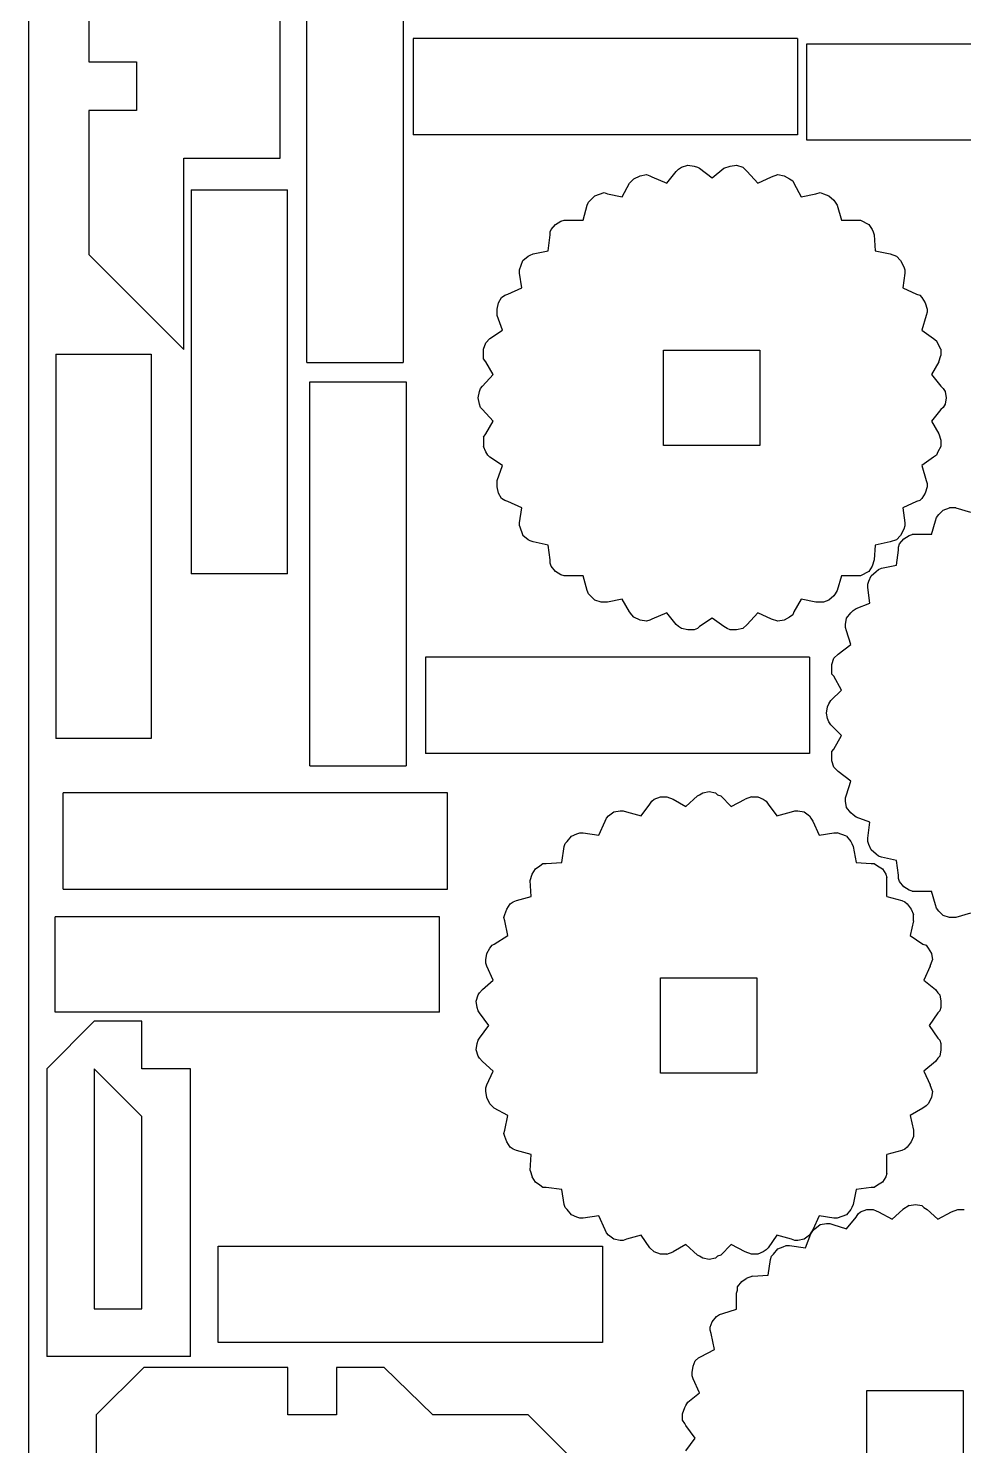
# Model space of a CAD drawing. Extents: x -1891 to 1891, y -1891 to 1891.
# Drawn here: x -1891 to -1143, y -524 to 610 of the extents above; entities that cross this region are included whole.
import ezdxf

# ---------------------------------------------------------------- set-up
doc = ezdxf.new("R2010")
doc.units = 0
doc.header["$MEASUREMENT"] = 0
doc.layers.get('0').update_dxf_attribs({"linetype": 'CONTINUOUS'})

msp = doc.modelspace()

# ---------------------------------------------------------------- linework, layer by layer
for p, q in [((-1891.00968, 1891.00968), (-1891.00968, -1891.00968)), ((-1842.749676, 698.587044), (-1842.749676, 583.440384)), ((-1689.503016, 506.393712), (-1689.503016, 659.640384)), ((-1668.315516, 342.760388), (-1668.315516, 650.10038)), ((-1591.268844, 650.10038), (-1591.268844, 342.760388)), ((-1583.16551, 602.016214), (-1583.16551, 524.969554)), ((-1275.825518, 602.016214), (-1583.16551, 602.016214)), ((-1275.825518, 602.016214), (-1275.825518, 524.969554)), ((-1268.413846, 520.682882), (-1268.413846, 597.729554)), ((-1268.413846, 597.729554), (-961.920514, 597.729554)), ((-1842.749676, 583.440384), (-1804.649676, 583.440384)), ((-1804.649676, 583.440384), (-1804.649676, 544.493712)), ((-1804.649676, 544.493712), (-1842.749676, 544.493712)), ((-1842.749676, 544.493712), (-1842.749676, 429.347052)), ((-1275.825518, 524.969554), (-1583.16551, 524.969554)), ((-961.920514, 520.682882), (-1268.413846, 520.682882)), ((-1766.549676, 353.147052), (-1766.549676, 506.393712)), ((-1766.549676, 506.393712), (-1689.503016, 506.393712)), ((-1371.156348, 497.409552), (-1368.616344, 499.102884)), ((-1368.616344, 499.102884), (-1363.536348, 500.796216)), ((-1363.536348, 500.796216), (-1358.456352, 499.949544)), ((-1358.456352, 499.949544), (-1355.916348, 499.102884)), ((-1355.916348, 499.102884), (-1354.223016, 498.256212)), ((-1334.74968, 498.256212), (-1329.669684, 499.949544)), ((-1329.669684, 499.949544), (-1324.589676, 500.796216)), ((-1324.589676, 500.796216), (-1319.523228, 499.102884)), ((-1319.523228, 499.102884), (-1316.136564, 495.71622)), ((-1410.103008, 486.402888), (-1406.716344, 489.789552)), ((-1406.716344, 489.789552), (-1401.636348, 492.329544)), ((-1401.636348, 492.329544), (-1396.556352, 493.176216)), ((-1396.556352, 493.176216), (-1394.016348, 492.329544)), ((-1394.016348, 492.329544), (-1392.323016, 491.482884)), ((-1392.323016, 491.482884), (-1380.46968, 486.402888)), ((-1380.46968, 486.402888), (-1372.84968, 495.71622)), ((-1372.84968, 495.71622), (-1371.156348, 497.409552)), ((-1354.223016, 498.256212), (-1344.063012, 490.636212)), ((-1344.063012, 490.636212), (-1334.74968, 498.256212)), ((-1316.136564, 495.71622), (-1307.669892, 486.402888)), ((-1307.669892, 486.402888), (-1296.663228, 491.482884)), ((-1296.663228, 491.482884), (-1291.583232, 493.176216)), ((-1291.583232, 493.176216), (-1286.503224, 492.329544)), ((-1286.503224, 492.329544), (-1282.269888, 489.789552)), ((-1282.269888, 489.789552), (-1279.729896, 488.09622)), ((-1279.729896, 488.09622), (-1278.883224, 486.402888)), ((-1760.674676, 481.03788), (-1760.674676, 173.697888)), ((-1760.674676, 481.03788), (-1683.628016, 481.03788)), ((-1683.628016, 173.697888), (-1683.628016, 481.03788)), ((-1443.123012, 471.162888), (-1438.043016, 476.242884)), ((-1438.043016, 476.242884), (-1430.423016, 478.782888)), ((-1430.423016, 478.782888), (-1427.883012, 477.936216)), ((-1427.883012, 477.936216), (-1416.029676, 475.396212)), ((-1416.029676, 475.396212), (-1410.103008, 486.402888)), ((-1278.883224, 486.402888), (-1272.956556, 475.396212)), ((-1272.956556, 475.396212), (-1261.103232, 477.936216)), ((-1261.103232, 477.936216), (-1257.716556, 478.782888)), ((-1257.716556, 478.782888), (-1255.176564, 477.936216)), ((-1255.176564, 477.936216), (-1250.943228, 476.242884)), ((-1250.943228, 476.242884), (-1246.709892, 472.85622)), ((-1447.356348, 456.769548), (-1443.969684, 468.622884)), ((-1443.969684, 468.622884), (-1443.123012, 471.162888)), ((-1246.709892, 472.85622), (-1245.863232, 471.162888)), ((-1245.863232, 471.162888), (-1244.169888, 468.622884)), ((-1244.169888, 468.622884), (-1240.783224, 456.769548)), ((-1469.369676, 453.382884), (-1465.136352, 455.922888)), ((-1465.136352, 455.922888), (-1462.596348, 456.769548)), ((-1462.596348, 456.769548), (-1447.356348, 456.769548)), ((-1240.783224, 456.769548), (-1225.543224, 456.769548)), ((-1225.543224, 456.769548), (-1218.769896, 453.382884)), ((-1475.296344, 432.216216), (-1473.603012, 444.916212)), ((-1473.603012, 447.456216), (-1472.756352, 449.149548)), ((-1473.603012, 444.916212), (-1473.603012, 447.456216)), ((-1472.756352, 449.149548), (-1469.369676, 453.382884)), ((-1218.769896, 453.382884), (-1216.229892, 449.149548)), ((-1216.229892, 449.149548), (-1215.383232, 447.456216)), ((-1215.383232, 447.456216), (-1214.53656, 444.916212)), ((-1214.53656, 444.916212), (-1213.689888, 432.216216)), ((-1487.14968, 429.676212), (-1475.296344, 432.216216)), ((-1213.689888, 432.216216), (-1201.836564, 429.676212)), ((-1842.749676, 429.347052), (-1766.549676, 353.147052)), ((-1498.156344, 416.976216), (-1495.616352, 424.596216)), ((-1495.616352, 424.596216), (-1491.383016, 427.98288)), ((-1491.383016, 427.98288), (-1489.689684, 428.829552)), ((-1489.689684, 428.829552), (-1487.14968, 429.676212)), ((-1201.836564, 429.676212), (-1196.756556, 427.98288)), ((-1196.756556, 427.98288), (-1193.369892, 424.596216)), ((-1193.369892, 424.596216), (-1190.829888, 419.51622)), ((-1498.156344, 414.436212), (-1498.156344, 416.976216)), ((-1496.463012, 402.582888), (-1498.156344, 414.436212)), ((-1189.983228, 414.436212), (-1191.67656, 402.582888)), ((-1190.829888, 419.51622), (-1189.983228, 416.976216)), ((-1189.983228, 416.976216), (-1189.983228, 414.436212)), ((-1510.00968, 396.65622), (-1507.469676, 397.50288)), ((-1507.469676, 397.50288), (-1496.463012, 402.582888)), ((-1191.67656, 402.582888), (-1180.669896, 397.50288)), ((-1180.669896, 397.50288), (-1178.129892, 396.65622)), ((-1515.936348, 385.649544), (-1515.089676, 390.729552)), ((-1515.936348, 380.569548), (-1515.936348, 385.649544)), ((-1515.089676, 390.729552), (-1512.549684, 394.962888)), ((-1512.549684, 394.962888), (-1510.00968, 396.65622)), ((-1178.129892, 396.65622), (-1176.43656, 394.962888)), ((-1176.43656, 394.962888), (-1173.896556, 390.729552)), ((-1173.896556, 390.729552), (-1172.203224, 385.649544)), ((-1172.203224, 385.649544), (-1172.203224, 383.109552)), ((-1511.703012, 368.716212), (-1515.936348, 380.569548)), ((-1173.049896, 380.569548), (-1176.43656, 368.716212)), ((-1172.203224, 383.109552), (-1173.049896, 380.569548)), ((-1521.863016, 361.942884), (-1511.703012, 368.716212)), ((-1176.43656, 368.716212), (-1167.123228, 361.942884)), ((-1526.943012, 353.476212), (-1525.24968, 358.55622)), ((-1526.943012, 345.856212), (-1526.943012, 353.476212)), ((-1525.24968, 358.55622), (-1521.863016, 361.942884)), ((-1383.009684, 276.429552), (-1383.009684, 352.629552)), ((-1383.009684, 352.629552), (-1305.97656, 352.629552)), ((-1305.97656, 352.629552), (-1305.97656, 276.429552)), ((-1167.123228, 361.942884), (-1164.583224, 360.249552)), ((-1161.19656, 353.476212), (-1164.583224, 360.249552)), ((-1161.19656, 353.476212), (-1161.19656, 348.396216)), ((-1869.062176, 349.47538), (-1869.062176, 42.135388)), ((-1869.062176, 349.47538), (-1792.862176, 349.47538)), ((-1792.862176, 349.47538), (-1792.862176, 42.135388)), ((-1668.315516, 342.760388), (-1591.268844, 342.760388)), ((-1525.24968, 343.31622), (-1526.943012, 345.856212)), ((-1519.323012, 333.156216), (-1525.24968, 343.31622)), ((-1162.889892, 343.31622), (-1168.81656, 333.156216)), ((-1162.889892, 343.31622), (-1161.19656, 348.396216)), ((-1527.789684, 323.842884), (-1519.323012, 333.156216)), ((-1168.81656, 333.156216), (-1161.19656, 323.842884)), ((-1666.003016, 327.510388), (-1588.956344, 327.510388)), ((-1666.003016, 20.183932), (-1666.003016, 327.510388)), ((-1588.956344, 327.510388), (-1588.956344, 20.183932)), ((-1531.176348, 314.529552), (-1530.329676, 319.609548)), ((-1530.329676, 319.609548), (-1529.483016, 322.149552)), ((-1529.483016, 322.149552), (-1527.789684, 323.842884)), ((-1161.19656, 323.842884), (-1159.503228, 322.149552)), ((-1159.503228, 322.149552), (-1157.809896, 319.609548)), ((-1157.809896, 319.609548), (-1156.963224, 314.529552)), ((-1530.329676, 309.449544), (-1531.176348, 314.529552)), ((-1529.483016, 306.909552), (-1530.329676, 309.449544)), ((-1527.789684, 305.21622), (-1529.483016, 306.909552)), ((-1159.503228, 306.909552), (-1161.19656, 305.21622)), ((-1157.809896, 309.449544), (-1159.503228, 306.909552)), ((-1156.963224, 314.529552), (-1157.809896, 309.449544)), ((-1519.323012, 295.902888), (-1527.789684, 305.21622)), ((-1525.24968, 285.742884), (-1519.323012, 295.902888)), ((-1161.19656, 305.21622), (-1168.81656, 295.902888)), ((-1168.81656, 295.902888), (-1162.889892, 285.742884)), ((-1526.943012, 283.20288), (-1525.24968, 285.742884)), ((-1162.889892, 285.742884), (-1161.19656, 280.662888)), ((-1526.943012, 283.20288), (-1526.943012, 275.58288)), ((-1525.24968, 271.349544), (-1526.943012, 275.58288)), ((-1305.97656, 276.429552), (-1383.009684, 276.429552)), ((-1161.19656, 275.58288), (-1163.736564, 271.349544)), ((-1161.19656, 280.662888), (-1161.19656, 275.58288)), ((-1523.556348, 268.809552), (-1525.24968, 271.349544)), ((-1521.863016, 267.11622), (-1523.556348, 268.809552)), ((-1511.703012, 260.34288), (-1521.863016, 267.11622)), ((-1167.123228, 267.11622), (-1176.43656, 260.34288)), ((-1164.583224, 268.809552), (-1167.123228, 267.11622)), ((-1163.736564, 271.349544), (-1164.583224, 268.809552)), ((-1515.936348, 248.489544), (-1511.703012, 260.34288)), ((-1176.43656, 260.34288), (-1173.049896, 248.489544)), ((-1515.936348, 243.409548), (-1515.936348, 248.489544)), ((-1515.089676, 238.329552), (-1515.936348, 243.409548)), ((-1512.549684, 234.096216), (-1515.089676, 238.329552)), ((-1173.896556, 238.329552), (-1176.43656, 234.096216)), ((-1172.203224, 243.409548), (-1173.896556, 238.329552)), ((-1173.049896, 248.489544), (-1172.203224, 245.949552)), ((-1172.203224, 245.949552), (-1172.203224, 243.409548)), ((-1510.00968, 232.402884), (-1512.549684, 234.096216)), ((-1507.469676, 231.556212), (-1510.00968, 232.402884)), ((-1496.463012, 226.476216), (-1507.469676, 231.556212)), ((-1180.669896, 231.556212), (-1191.67656, 226.476216)), ((-1178.129892, 232.402884), (-1180.669896, 231.556212)), ((-1176.43656, 234.096216), (-1178.129892, 232.402884)), ((-1498.156344, 214.62288), (-1496.463012, 226.476216)), ((-1191.67656, 226.476216), (-1189.983228, 214.62288)), ((-1168.81656, 205.309548), (-1165.429896, 216.316212)), ((-1165.429896, 216.316212), (-1164.583224, 218.856216)), ((-1164.583224, 218.856216), (-1162.889892, 221.39622)), ((-1162.889892, 221.39622), (-1159.503228, 224.782884)), ((-1159.503228, 224.782884), (-1154.423232, 226.476216)), ((-1149.343224, 226.476216), (-1154.423232, 226.476216)), ((-1149.343224, 226.476216), (-1137.489888, 223.089552)), ((-1498.156344, 212.082888), (-1498.156344, 214.62288)), ((-1498.156344, 212.082888), (-1495.616352, 204.462888)), ((-1491.383016, 201.076212), (-1495.616352, 204.462888)), ((-1193.369892, 204.462888), (-1196.756556, 201.076212)), ((-1190.829888, 209.542884), (-1193.369892, 204.462888)), ((-1189.983228, 212.082888), (-1190.829888, 209.542884)), ((-1190.829888, 201.922884), (-1186.596564, 204.462888)), ((-1189.983228, 214.62288), (-1189.983228, 212.082888)), ((-1186.596564, 204.462888), (-1184.05656, 205.309548)), ((-1168.81656, 205.309548), (-1184.05656, 205.309548)), ((-1489.689684, 200.229552), (-1491.383016, 201.076212)), ((-1487.14968, 199.38288), (-1489.689684, 200.229552)), ((-1475.296344, 196.842888), (-1487.14968, 199.38288)), ((-1473.603012, 184.989552), (-1475.296344, 196.842888)), ((-1213.689888, 196.842888), (-1214.53656, 184.989552)), ((-1201.836564, 199.38288), (-1213.689888, 196.842888)), ((-1196.756556, 201.076212), (-1201.836564, 199.38288)), ((-1195.063224, 195.149544), (-1194.216564, 197.689548)), ((-1195.063224, 192.609552), (-1195.063224, 195.149544)), ((-1194.216564, 197.689548), (-1190.829888, 201.922884)), ((-1473.603012, 182.449548), (-1473.603012, 184.989552)), ((-1472.756352, 179.909544), (-1473.603012, 182.449548)), ((-1214.53656, 184.989552), (-1216.229892, 179.909544)), ((-1196.756556, 180.756216), (-1195.063224, 192.609552)), ((-1683.628016, 173.697888), (-1760.674676, 173.697888)), ((-1469.369676, 175.67622), (-1472.756352, 179.909544)), ((-1465.136352, 173.136216), (-1469.369676, 175.67622)), ((-1462.596348, 172.289544), (-1465.136352, 173.136216)), ((-1447.356348, 172.289544), (-1462.596348, 172.289544)), ((-1443.969684, 160.43622), (-1447.356348, 172.289544)), ((-1240.783224, 172.289544), (-1244.169888, 160.43622)), ((-1225.543224, 172.289544), (-1240.783224, 172.289544)), ((-1218.769896, 175.67622), (-1225.543224, 172.289544)), ((-1216.229892, 179.909544), (-1218.769896, 175.67622)), ((-1218.769896, 168.05622), (-1217.076564, 172.289544)), ((-1217.076564, 172.289544), (-1212.843228, 175.67622)), ((-1212.843228, 175.67622), (-1211.149896, 177.369552)), ((-1211.149896, 177.369552), (-1208.609892, 178.216212)), ((-1208.609892, 178.216212), (-1196.756556, 180.756216)), ((-1443.123012, 157.896216), (-1443.969684, 160.43622)), ((-1244.169888, 160.43622), (-1245.863232, 157.896216)), ((-1219.616556, 165.516216), (-1218.769896, 168.05622)), ((-1219.616556, 162.976212), (-1219.616556, 165.516216)), ((-1217.923224, 150.276216), (-1219.616556, 162.976212)), ((-1438.043016, 152.81622), (-1443.123012, 157.896216)), ((-1432.963008, 151.122888), (-1438.043016, 152.81622)), ((-1427.883012, 151.122888), (-1432.963008, 151.122888)), ((-1416.029676, 153.66288), (-1427.883012, 151.122888)), ((-1410.103008, 143.502888), (-1416.029676, 153.66288)), ((-1272.956556, 153.66288), (-1278.883224, 143.502888)), ((-1261.103232, 151.122888), (-1272.956556, 153.66288)), ((-1255.176564, 151.122888), (-1261.103232, 151.122888)), ((-1250.943228, 152.81622), (-1255.176564, 151.122888)), ((-1246.709892, 156.202884), (-1250.943228, 152.81622)), ((-1245.863232, 157.896216), (-1246.709892, 156.202884)), ((-1228.929888, 146.04288), (-1217.923224, 150.276216)), ((-1408.409676, 140.962884), (-1410.103008, 143.502888)), ((-1406.716344, 139.269552), (-1408.409676, 140.962884)), ((-1401.636348, 136.729548), (-1406.716344, 139.269552)), ((-1396.556352, 135.882888), (-1401.636348, 136.729548)), ((-1394.016348, 136.729548), (-1396.556352, 135.882888)), ((-1392.323016, 137.57622), (-1394.016348, 136.729548)), ((-1380.46968, 142.656216), (-1392.323016, 137.57622)), ((-1372.84968, 133.342884), (-1380.46968, 142.656216)), ((-1344.063012, 138.42288), (-1354.223016, 131.649552)), ((-1334.74968, 131.649552), (-1344.063012, 138.42288)), ((-1307.669892, 142.656216), (-1316.136564, 133.342884)), ((-1296.663228, 137.57622), (-1307.669892, 142.656216)), ((-1291.583232, 135.882888), (-1296.663228, 137.57622)), ((-1286.503224, 136.729548), (-1291.583232, 135.882888)), ((-1282.269888, 139.269552), (-1286.503224, 136.729548)), ((-1279.729896, 140.962884), (-1282.269888, 139.269552)), ((-1278.883224, 143.502888), (-1279.729896, 140.962884)), ((-1237.39656, 133.342884), (-1236.549888, 138.42288)), ((-1236.549888, 138.42288), (-1233.163224, 142.656216)), ((-1233.163224, 142.656216), (-1231.469892, 144.349548)), ((-1231.469892, 144.349548), (-1228.929888, 146.04288)), ((-1371.156348, 131.649552), (-1372.84968, 133.342884)), ((-1368.616344, 129.95622), (-1371.156348, 131.649552)), ((-1363.536348, 129.109548), (-1368.616344, 129.95622)), ((-1358.456352, 129.109548), (-1363.536348, 129.109548)), ((-1355.916348, 129.95622), (-1358.456352, 129.109548)), ((-1354.223016, 131.649552), (-1355.916348, 129.95622)), ((-1332.209676, 129.95622), (-1334.74968, 131.649552)), ((-1329.669684, 129.109548), (-1332.209676, 129.95622)), ((-1324.589676, 129.109548), (-1329.669684, 129.109548)), ((-1319.523228, 129.95622), (-1324.589676, 129.109548)), ((-1316.136564, 133.342884), (-1319.523228, 129.95622)), ((-1237.39656, 130.80288), (-1237.39656, 133.342884)), ((-1236.549888, 128.262888), (-1237.39656, 130.80288)), ((-1233.163224, 117.256212), (-1236.549888, 128.262888)), ((-1243.323228, 109.636212), (-1233.163224, 117.256212)), ((-1266.144786, 107.24549), (-1573.471242, 107.24549)), ((-1573.471242, 107.24549), (-1573.471242, 30.19883)), ((-1266.144786, 107.24549), (-1266.144786, 30.19883)), ((-1248.403224, 101.169552), (-1246.709892, 106.249548)), ((-1246.709892, 106.249548), (-1243.323228, 109.636212)), ((-1248.403224, 93.549552), (-1248.403224, 101.169552)), ((-1246.709892, 91.85622), (-1248.403224, 93.549552)), ((-1240.783224, 80.849544), (-1246.709892, 91.85622)), ((-1249.249896, 72.382884), (-1240.783224, 80.849544)), ((-1251.789888, 67.302888), (-1250.943228, 69.84288)), ((-1250.943228, 69.84288), (-1249.249896, 72.382884)), ((-1252.63656, 62.22288), (-1251.789888, 67.302888)), ((-1251.789888, 57.989544), (-1252.63656, 62.22288)), ((-1250.943228, 55.449552), (-1251.789888, 57.989544)), ((-1249.249896, 52.909548), (-1250.943228, 55.449552)), ((-1240.783224, 44.442888), (-1249.249896, 52.909548)), ((-1792.862176, 42.135388), (-1869.062176, 42.135388)), ((-1246.709892, 33.436212), (-1240.783224, 44.442888)), ((-1266.144786, 30.19883), (-1573.471242, 30.19883)), ((-1248.403224, 31.74288), (-1246.709892, 33.436212)), ((-1248.403224, 24.12288), (-1248.403224, 31.74288)), ((-1246.709892, 19.042884), (-1248.403224, 24.12288)), ((-1666.003016, 20.183932), (-1588.956344, 20.183932)), ((-1243.323228, 15.65622), (-1246.709892, 19.042884)), ((-1233.163224, 8.03622), (-1243.323228, 15.65622)), ((-1236.549888, -2.970456), (-1233.163224, 8.03622)), ((-1863.189575, -78.551168), (-1863.189573, -1.504508)), ((-1555.863117, -1.504512), (-1863.189573, -1.504508)), ((-1555.863119, -78.551172), (-1555.863117, -1.504512)), ((-1400.789676, -19.903788), (-1394.016348, -10.590456)), ((-1394.016348, -10.590456), (-1392.323016, -8.050452)), ((-1392.323016, -8.050452), (-1390.629684, -6.35712)), ((-1390.629684, -6.35712), (-1385.549676, -4.663788)), ((-1385.549676, -4.663788), (-1380.46968, -4.663788)), ((-1380.46968, -4.663788), (-1375.389684, -6.35712)), ((-1375.389684, -6.35712), (-1365.22968, -12.283788)), ((-1365.22968, -12.283788), (-1355.916348, -3.817116)), ((-1355.916348, -3.817116), (-1354.223016, -2.970456)), ((-1354.223016, -2.970456), (-1351.683012, -1.277112)), ((-1351.683012, -1.277112), (-1346.603016, -0.430452)), ((-1346.603016, -0.430452), (-1341.523008, -1.277112)), ((-1341.523008, -1.277112), (-1339.829676, -2.970456)), ((-1339.829676, -2.970456), (-1337.289684, -3.817116)), ((-1337.289684, -3.817116), (-1328.823012, -12.283788)), ((-1328.823012, -12.283788), (-1317.829896, -6.35712)), ((-1312.749888, -4.663788), (-1317.829896, -6.35712)), ((-1312.749888, -4.663788), (-1307.669892, -4.663788)), ((-1307.669892, -4.663788), (-1303.436556, -6.35712)), ((-1303.436556, -6.35712), (-1300.896564, -8.050452)), ((-1300.896564, -8.050452), (-1299.203232, -10.590456)), ((-1299.203232, -10.590456), (-1292.429892, -19.903788)), ((-1237.39656, -5.510448), (-1236.549888, -2.970456)), ((-1237.39656, -8.050452), (-1237.39656, -5.510448)), ((-1236.549888, -13.130448), (-1237.39656, -8.050452)), ((-1429.576344, -24.137112), (-1428.729684, -21.59712)), ((-1428.729684, -21.59712), (-1427.036352, -19.903788)), ((-1427.036352, -19.903788), (-1422.803016, -16.517112)), ((-1422.803016, -16.517112), (-1417.723008, -15.670452)), ((-1417.723008, -15.670452), (-1415.183016, -15.670452)), ((-1415.183016, -15.670452), (-1412.643012, -16.517112)), ((-1412.643012, -16.517112), (-1400.789676, -19.903788)), ((-1292.429892, -19.903788), (-1280.576556, -16.517112)), ((-1280.576556, -16.517112), (-1278.036564, -15.670452)), ((-1278.036564, -15.670452), (-1275.49656, -15.670452)), ((-1275.49656, -15.670452), (-1270.416564, -16.517112)), ((-1270.416564, -16.517112), (-1266.183228, -19.903788)), ((-1266.183228, -19.903788), (-1265.336556, -21.59712)), ((-1265.336556, -21.59712), (-1263.643224, -24.137112)), ((-1233.163224, -17.363784), (-1236.549888, -13.130448)), ((-1231.469892, -19.057116), (-1233.163224, -17.363784)), ((-1228.929888, -20.750448), (-1231.469892, -19.057116)), ((-1217.923224, -24.983784), (-1228.929888, -20.750448)), ((-1452.436344, -34.297116), (-1449.896352, -33.450456)), ((-1449.896352, -33.450456), (-1447.356348, -33.450456)), ((-1447.356348, -33.450456), (-1434.656352, -35.143788)), ((-1434.656352, -35.143788), (-1429.576344, -24.137112)), ((-1263.643224, -24.137112), (-1258.563228, -35.143788)), ((-1258.563228, -35.143788), (-1246.709892, -33.450456)), ((-1246.709892, -33.450456), (-1244.169888, -33.450456)), ((-1236.549888, -35.990448), (-1244.169888, -33.450456)), ((-1219.616556, -37.68378), (-1217.923224, -24.983784)), ((-1464.28968, -57.157116), (-1462.596348, -44.45712)), ((-1462.596348, -44.45712), (-1461.749676, -41.917116)), ((-1461.749676, -41.917116), (-1460.056344, -40.223784)), ((-1460.056344, -40.223784), (-1456.66968, -35.990448)), ((-1456.66968, -35.990448), (-1452.436344, -34.297116)), ((-1236.549888, -35.990448), (-1233.163224, -40.223784)), ((-1233.163224, -40.223784), (-1232.316564, -41.917116)), ((-1232.316564, -41.917116), (-1231.469892, -44.45712)), ((-1231.469892, -44.45712), (-1228.929888, -57.157116)), ((-1219.616556, -40.223784), (-1219.616556, -37.68378)), ((-1218.769896, -42.763788), (-1219.616556, -40.223784)), ((-1217.076564, -46.997112), (-1218.769896, -42.763788)), ((-1212.843228, -50.383788), (-1217.076564, -46.997112)), ((-1211.149896, -52.07712), (-1212.843228, -50.383788)), ((-1208.609892, -52.92378), (-1211.149896, -52.07712)), ((-1196.756556, -55.463784), (-1208.609892, -52.92378)), ((-1195.063224, -67.31712), (-1196.756556, -55.463784)), ((-1489.689684, -71.550456), (-1487.996352, -66.470448)), ((-1487.996352, -66.470448), (-1485.456348, -62.237112)), ((-1485.456348, -62.237112), (-1482.069684, -59.69712)), ((-1482.069684, -59.69712), (-1479.52968, -58.003788)), ((-1479.52968, -58.003788), (-1476.989676, -58.003788)), ((-1476.989676, -58.003788), (-1464.28968, -57.157116)), ((-1228.929888, -57.157116), (-1217.076564, -58.003788)), ((-1217.076564, -58.003788), (-1214.53656, -58.003788)), ((-1214.53656, -58.003788), (-1211.996556, -59.69712)), ((-1211.996556, -59.69712), (-1207.763232, -62.237112)), ((-1207.763232, -62.237112), (-1205.223228, -66.470448)), ((-1205.223228, -66.470448), (-1204.376556, -69.010452)), ((-1195.063224, -69.857112), (-1195.063224, -67.31712)), ((-1863.189575, -78.551168), (-1555.863119, -78.551172)), ((-1488.843012, -84.250452), (-1489.689684, -71.550456)), ((-1204.376556, -84.250452), (-1204.376556, -69.010452)), ((-1194.216564, -72.397116), (-1195.063224, -69.857112)), ((-1190.829888, -76.630452), (-1194.216564, -72.397116)), ((-1186.596564, -79.170456), (-1190.829888, -76.630452)), ((-1184.05656, -80.017116), (-1186.596564, -79.170456)), ((-1508.316348, -94.410456), (-1505.776344, -90.17712)), ((-1505.776344, -90.17712), (-1503.236352, -88.483788)), ((-1503.236352, -88.483788), (-1500.696348, -87.637116)), ((-1500.696348, -87.637116), (-1488.843012, -84.250452)), ((-1204.376556, -84.250452), (-1192.523232, -87.637116)), ((-1192.523232, -87.637116), (-1189.983228, -88.483788)), ((-1189.983228, -88.483788), (-1188.289896, -90.17712)), ((-1188.289896, -90.17712), (-1184.903232, -94.410456)), ((-1184.05656, -80.017116), (-1168.81656, -80.017116)), ((-1165.429896, -91.02378), (-1168.81656, -80.017116)), ((-1869.500404, -176.75284), (-1869.500404, -100.55284)), ((-1562.173948, -100.55284), (-1869.500404, -100.55284)), ((-1562.173948, -176.75284), (-1562.173948, -100.55284)), ((-1510.856352, -101.183784), (-1510.00968, -98.64378)), ((-1510.00968, -103.723788), (-1510.856352, -101.183784)), ((-1510.00968, -98.64378), (-1508.316348, -94.410456)), ((-1184.903232, -94.410456), (-1183.209888, -98.64378)), ((-1183.209888, -103.723788), (-1183.209888, -98.64378)), ((-1164.583224, -93.563784), (-1165.429896, -91.02378)), ((-1162.889892, -96.103788), (-1164.583224, -93.563784)), ((-1159.503228, -99.490452), (-1162.889892, -96.103788)), ((-1154.423232, -101.183784), (-1159.503228, -99.490452)), ((-1149.343224, -101.183784), (-1154.423232, -101.183784)), ((-1137.489888, -97.79712), (-1149.343224, -101.183784)), ((-1507.469676, -115.577112), (-1510.00968, -103.723788)), ((-1183.209888, -103.723788), (-1185.749892, -115.577112)), ((-1521.863016, -125.737116), (-1520.169684, -123.197112)), ((-1520.169684, -123.197112), (-1518.476352, -122.350452)), ((-1518.476352, -122.350452), (-1507.469676, -115.577112)), ((-1185.749892, -115.577112), (-1175.589888, -122.350452)), ((-1175.589888, -122.350452), (-1173.049896, -123.197112)), ((-1173.049896, -123.197112), (-1171.356564, -125.737116)), ((-1525.24968, -135.050448), (-1524.403008, -129.970452)), ((-1525.24968, -137.590452), (-1525.24968, -135.050448)), ((-1524.403008, -129.970452), (-1521.863016, -125.737116)), ((-1171.356564, -125.737116), (-1168.81656, -129.970452)), ((-1169.663232, -140.130456), (-1167.969888, -135.050448)), ((-1168.81656, -129.970452), (-1167.969888, -135.050448)), ((-1524.403008, -140.130456), (-1525.24968, -137.590452)), ((-1519.323012, -151.13712), (-1524.403008, -140.130456)), ((-1169.663232, -140.130456), (-1174.743228, -151.13712)), ((-1527.789684, -158.75712), (-1519.323012, -151.13712)), ((-1385.549676, -225.63024), (-1385.549676, -149.443788)), ((-1385.549676, -149.443788), (-1308.516564, -149.443788)), ((-1308.516564, -149.443788), (-1308.516564, -225.63024)), ((-1174.743228, -151.13712), (-1165.429896, -158.75712)), ((-1532.86968, -168.070452), (-1531.176348, -162.990456)), ((-1532.023008, -173.150448), (-1532.86968, -168.070452)), ((-1531.176348, -162.990456), (-1530.329676, -161.297112)), ((-1530.329676, -161.297112), (-1527.789684, -158.75712)), ((-1165.429896, -158.75712), (-1163.736564, -161.297112)), ((-1163.736564, -161.297112), (-1162.043232, -162.990456)), ((-1162.043232, -162.990456), (-1161.19656, -168.070452)), ((-1161.19656, -168.070452), (-1161.19656, -173.150448)), ((-1562.173948, -176.75284), (-1869.500404, -176.75284)), ((-1531.176348, -175.690452), (-1532.023008, -173.150448)), ((-1530.329676, -177.383784), (-1531.176348, -175.690452)), ((-1522.709676, -187.53024), (-1530.329676, -177.383784)), ((-1163.736564, -177.383784), (-1170.509892, -187.53024)), ((-1162.043232, -175.690452), (-1163.736564, -177.383784)), ((-1161.19656, -173.150448), (-1162.043232, -175.690452)), ((-1838.247184, -184.0094), (-1876.347184, -222.1094)), ((-1800.147184, -184.0094), (-1838.247184, -184.0094)), ((-1800.147184, -222.1094), (-1800.147184, -184.0094)), ((-1530.329676, -197.690232), (-1522.709676, -187.53024)), ((-1170.509892, -187.53024), (-1163.736564, -197.690232)), ((-1532.86968, -207.003576), (-1532.023008, -201.923568)), ((-1532.023008, -201.923568), (-1531.176348, -199.383576)), ((-1531.176348, -199.383576), (-1530.329676, -197.690232)), ((-1163.736564, -197.690232), (-1162.043232, -199.383576)), ((-1162.043232, -199.383576), (-1161.19656, -201.923568)), ((-1161.19656, -201.923568), (-1161.19656, -207.003576)), ((-1531.176348, -212.083572), (-1532.86968, -207.003576)), ((-1530.329676, -213.776904), (-1531.176348, -212.083572)), ((-1527.789684, -216.316908), (-1530.329676, -213.776904)), ((-1163.736564, -213.776904), (-1165.429896, -216.316908)), ((-1162.043232, -212.083572), (-1163.736564, -213.776904)), ((-1161.19656, -207.003576), (-1162.043232, -212.083572)), ((-1876.347184, -222.1094), (-1876.347184, -452.402732)), ((-1800.147184, -260.2094), (-1838.247184, -222.1094)), ((-1838.247184, -222.1094), (-1838.247184, -414.302732)), ((-1761.200512, -222.1094), (-1800.147184, -222.1094)), ((-1761.200512, -452.402732), (-1761.200512, -222.1094)), ((-1519.323012, -223.936908), (-1527.789684, -216.316908)), ((-1524.403008, -234.943572), (-1519.323012, -223.936908)), ((-1308.516564, -225.63024), (-1385.549676, -225.63024)), ((-1165.429896, -216.316908), (-1174.743228, -223.936908)), ((-1174.743228, -223.936908), (-1169.663232, -234.943572)), ((-1525.24968, -237.483576), (-1524.403008, -234.943572)), ((-1525.24968, -240.023568), (-1525.24968, -237.483576)), ((-1167.969888, -240.023568), (-1169.663232, -234.943572)), ((-1524.403008, -245.103576), (-1525.24968, -240.023568)), ((-1521.863016, -250.183572), (-1524.403008, -245.103576)), ((-1168.81656, -245.103576), (-1171.356564, -250.183572)), ((-1167.969888, -240.023568), (-1168.81656, -245.103576)), ((-1800.147184, -414.302732), (-1800.147184, -260.2094)), ((-1521.863016, -250.183572), (-1518.476352, -253.570236)), ((-1507.469676, -259.496904), (-1518.476352, -253.570236)), ((-1510.00968, -271.35024), (-1507.469676, -259.496904)), ((-1175.589888, -253.570236), (-1185.749892, -259.496904)), ((-1185.749892, -259.496904), (-1183.209888, -271.35024)), ((-1173.049896, -251.876904), (-1175.589888, -253.570236)), ((-1171.356564, -250.183572), (-1173.049896, -251.876904)), ((-1510.856352, -273.890232), (-1510.00968, -271.35024)), ((-1183.209888, -271.35024), (-1183.209888, -276.430236)), ((-1510.00968, -276.430236), (-1510.856352, -273.890232)), ((-1508.316348, -280.663572), (-1510.00968, -276.430236)), ((-1505.776344, -284.896908), (-1508.316348, -280.663572)), ((-1184.903232, -280.663572), (-1188.289896, -284.896908)), ((-1183.209888, -276.430236), (-1184.903232, -280.663572)), ((-1503.236352, -286.59024), (-1505.776344, -284.896908)), ((-1500.696348, -287.4369), (-1503.236352, -286.59024)), ((-1488.843012, -290.823576), (-1500.696348, -287.4369)), ((-1489.689684, -303.523572), (-1488.843012, -290.823576)), ((-1192.523232, -287.4369), (-1204.376556, -290.823576)), ((-1204.376556, -306.063576), (-1204.376556, -290.823576)), ((-1189.983228, -286.59024), (-1192.523232, -287.4369)), ((-1188.289896, -284.896908), (-1189.983228, -286.59024)), ((-1489.689684, -303.523572), (-1487.996352, -308.603568)), ((-1204.376556, -306.063576), (-1205.223228, -308.603568)), ((-1485.456348, -312.836904), (-1487.996352, -308.603568)), ((-1482.069684, -315.376908), (-1485.456348, -312.836904)), ((-1479.52968, -317.07024), (-1482.069684, -315.376908)), ((-1476.989676, -317.07024), (-1479.52968, -317.07024)), ((-1464.28968, -318.763572), (-1476.989676, -317.07024)), ((-1217.076564, -317.07024), (-1228.929888, -318.763572)), ((-1214.53656, -317.07024), (-1217.076564, -317.07024)), ((-1211.996556, -315.376908), (-1214.53656, -317.07024)), ((-1207.763232, -312.836904), (-1211.996556, -315.376908)), ((-1205.223228, -308.603568), (-1207.763232, -312.836904)), ((-1462.596348, -330.616908), (-1464.28968, -318.763572)), ((-1228.929888, -318.763572), (-1231.469892, -330.616908)), ((-1461.749676, -333.1569), (-1462.596348, -330.616908)), ((-1460.056344, -334.850232), (-1461.749676, -333.1569)), ((-1456.66968, -339.083568), (-1460.056344, -334.850232)), ((-1452.436344, -340.7769), (-1456.66968, -339.083568)), ((-1434.656352, -339.93024), (-1447.356348, -341.623572)), ((-1429.576344, -350.936904), (-1434.656352, -339.93024)), ((-1258.563228, -339.93024), (-1263.643224, -350.936904)), ((-1246.709892, -341.623572), (-1258.563228, -339.93024)), ((-1236.549888, -339.083568), (-1244.169888, -341.623572)), ((-1233.163224, -334.850232), (-1236.549888, -339.083568)), ((-1232.316564, -333.1569), (-1233.163224, -334.850232)), ((-1231.469892, -330.616908), (-1232.316564, -333.1569)), ((-1228.929888, -340.7769), (-1227.236556, -338.236908)), ((-1227.236556, -338.236908), (-1225.543224, -336.543576)), ((-1225.543224, -336.543576), (-1220.463228, -334.850232)), ((-1220.463228, -334.850232), (-1215.383232, -334.850232)), ((-1215.383232, -334.850232), (-1212.843228, -335.696904)), ((-1212.843228, -335.696904), (-1211.149896, -336.543576)), ((-1211.149896, -336.543576), (-1200.143232, -342.470232)), ((-1200.143232, -342.470232), (-1191.67656, -334.850232)), ((-1186.596564, -331.463568), (-1191.67656, -334.850232)), ((-1186.596564, -331.463568), (-1181.516556, -330.616908)), ((-1181.516556, -330.616908), (-1176.43656, -331.463568)), ((-1176.43656, -331.463568), (-1174.743228, -333.1569)), ((-1174.743228, -333.1569), (-1172.203224, -334.850232)), ((-1172.203224, -334.850232), (-1163.736564, -342.470232)), ((-1163.736564, -342.470232), (-1152.729888, -336.543576)), ((-1152.729888, -336.543576), (-1147.649892, -334.850232)), ((-1147.649892, -334.850232), (-1142.569896, -334.850232)), ((-1449.896352, -341.623572), (-1452.436344, -340.7769)), ((-1447.356348, -341.623572), (-1449.896352, -341.623572)), ((-1428.729684, -353.476908), (-1429.576344, -350.936904)), ((-1263.643224, -350.936904), (-1265.336556, -353.476908)), ((-1263.643224, -351.783576), (-1261.949892, -350.090232)), ((-1261.949892, -350.090232), (-1257.716556, -346.703568)), ((-1257.716556, -346.703568), (-1252.63656, -345.856908)), ((-1252.63656, -345.856908), (-1250.096556, -345.856908)), ((-1250.096556, -345.856908), (-1247.556564, -346.703568)), ((-1247.556564, -346.703568), (-1236.549888, -350.090232)), ((-1244.169888, -341.623572), (-1246.709892, -341.623572)), ((-1236.549888, -350.090232), (-1228.929888, -340.7769)), ((-1427.036352, -355.17024), (-1428.729684, -353.476908)), ((-1422.803016, -358.556904), (-1427.036352, -355.17024)), ((-1417.723008, -359.403576), (-1422.803016, -358.556904)), ((-1415.183016, -359.403576), (-1417.723008, -359.403576)), ((-1412.643012, -358.556904), (-1415.183016, -359.403576)), ((-1400.789676, -355.17024), (-1412.643012, -358.556904)), ((-1394.016348, -365.330232), (-1400.789676, -355.17024)), ((-1365.22968, -362.79024), (-1375.389684, -368.716908)), ((-1355.916348, -371.2569), (-1365.22968, -362.79024)), ((-1328.823012, -362.79024), (-1337.289684, -371.2569)), ((-1317.829896, -368.716908), (-1328.823012, -362.79024)), ((-1292.429892, -355.17024), (-1299.203232, -365.330232)), ((-1280.576556, -358.556904), (-1292.429892, -355.17024)), ((-1278.036564, -359.403576), (-1280.576556, -358.556904)), ((-1275.49656, -359.403576), (-1278.036564, -359.403576)), ((-1270.416564, -358.556904), (-1275.49656, -359.403576)), ((-1266.183228, -355.17024), (-1270.416564, -358.556904)), ((-1269.569892, -365.330232), (-1265.336556, -354.323568)), ((-1265.336556, -353.476908), (-1266.183228, -355.17024)), ((-1265.336556, -354.323568), (-1263.643224, -351.783576)), ((-1739.149682, -441.240238), (-1739.149682, -364.193566)), ((-1739.149682, -364.193566), (-1431.809678, -364.193566)), ((-1431.809678, -364.193566), (-1431.809678, -441.240238)), ((-1394.016348, -365.330232), (-1390.629684, -368.716908)), ((-1385.549676, -370.41024), (-1390.629684, -368.716908)), ((-1380.46968, -370.41024), (-1385.549676, -370.41024)), ((-1380.46968, -370.41024), (-1375.389684, -368.716908)), ((-1354.223016, -372.103572), (-1355.916348, -371.2569)), ((-1351.683012, -373.796904), (-1354.223016, -372.103572)), ((-1346.603016, -374.643576), (-1351.683012, -373.796904)), ((-1341.523008, -373.796904), (-1346.603016, -374.643576)), ((-1339.829676, -372.103572), (-1341.523008, -373.796904)), ((-1337.289684, -371.2569), (-1339.829676, -372.103572)), ((-1312.749888, -370.41024), (-1317.829896, -368.716908)), ((-1307.669892, -370.41024), (-1312.749888, -370.41024)), ((-1303.436556, -368.716908), (-1307.669892, -370.41024)), ((-1300.896564, -367.023576), (-1303.436556, -368.716908)), ((-1299.203232, -365.330232), (-1300.896564, -367.023576)), ((-1297.509888, -374.643576), (-1296.663228, -372.103572)), ((-1296.663228, -372.103572), (-1294.969896, -370.41024)), ((-1294.969896, -370.41024), (-1291.583232, -366.176904)), ((-1291.583232, -366.176904), (-1287.349896, -364.483572)), ((-1287.349896, -364.483572), (-1284.809892, -363.6369)), ((-1284.809892, -363.6369), (-1282.269888, -363.6369)), ((-1282.269888, -363.6369), (-1269.569892, -365.330232)), ((-1299.203232, -387.343572), (-1297.509888, -374.643576)), ((-1323.743016, -396.656904), (-1320.369888, -392.423568)), ((-1323.743016, -399.196908), (-1323.743016, -396.656904)), ((-1320.369888, -392.423568), (-1316.983224, -389.883576)), ((-1311.903228, -388.190232), (-1316.983224, -389.883576)), ((-1311.903228, -388.190232), (-1299.203232, -387.343572)), ((-1324.589676, -401.7369), (-1323.743016, -399.196908)), ((-1324.589676, -414.436908), (-1324.589676, -401.7369)), ((-1838.247184, -414.302732), (-1800.147184, -414.302732)), ((-1340.676348, -420.363576), (-1338.136344, -418.670232)), ((-1338.136344, -418.670232), (-1335.596352, -417.823572)), ((-1335.596352, -417.823572), (-1324.589676, -414.436908)), ((-1345.756344, -428.830236), (-1344.063012, -424.5969)), ((-1345.756344, -431.37024), (-1345.756344, -428.830236)), ((-1344.063012, -424.5969), (-1340.676348, -420.363576)), ((-1431.809678, -441.240238), (-1739.149682, -441.240238)), ((-1344.909684, -433.910232), (-1345.756344, -431.37024)), ((-1342.36968, -446.61024), (-1344.909684, -433.910232)), ((-1761.200512, -452.402732), (-1876.347184, -452.402732)), ((-1357.60968, -455.923572), (-1355.069676, -453.383568)), ((-1355.069676, -453.383568), (-1353.376344, -452.536908)), ((-1353.376344, -452.536908), (-1342.36968, -446.61024)), ((-1798.674676, -461.003568), (-1836.774676, -499.103568)), ((-1683.528016, -461.003568), (-1798.674676, -461.003568)), ((-1683.528016, -499.103568), (-1683.528016, -461.003568)), ((-1606.481344, -461.003568), (-1644.581344, -461.003568)), ((-1644.581344, -461.003568), (-1644.581344, -499.103568)), ((-1567.534684, -499.103568), (-1606.481344, -461.003568)), ((-1360.149684, -465.236904), (-1359.303012, -460.156908)), ((-1359.303012, -460.156908), (-1357.60968, -455.923572)), ((-1360.149684, -467.776908), (-1360.149684, -465.236904)), ((-1359.303012, -470.3169), (-1360.149684, -467.776908)), ((-1354.223016, -481.323576), (-1359.303012, -470.3169)), ((-1363.536348, -488.943576), (-1354.223016, -481.323576)), ((-1220.463228, -555.830232), (-1220.463228, -479.630232)), ((-1220.463228, -479.630232), (-1143.416556, -479.630232)), ((-1143.416556, -479.630232), (-1143.416556, -555.830232)), ((-1367.769684, -498.256908), (-1366.076352, -493.1769)), ((-1367.769684, -503.336904), (-1367.769684, -498.256908)), ((-1366.076352, -493.1769), (-1365.22968, -491.483568)), ((-1365.22968, -491.483568), (-1363.536348, -488.943576)), ((-1836.774676, -499.103568), (-1836.774676, -576.15024)), ((-1644.581344, -499.103568), (-1683.528016, -499.103568)), ((-1491.334684, -499.103568), (-1567.534684, -499.103568)), ((-1452.388012, -538.05024), (-1491.334684, -499.103568)), ((-1366.076352, -505.876908), (-1367.769684, -503.336904)), ((-1365.22968, -507.57024), (-1366.076352, -505.876908)), ((-1357.60968, -517.730232), (-1365.22968, -507.57024)), ((-1365.22968, -527.890236), (-1357.60968, -517.730232))]:
    msp.add_line(p, q)

doc.saveas('drawing.dxf')
